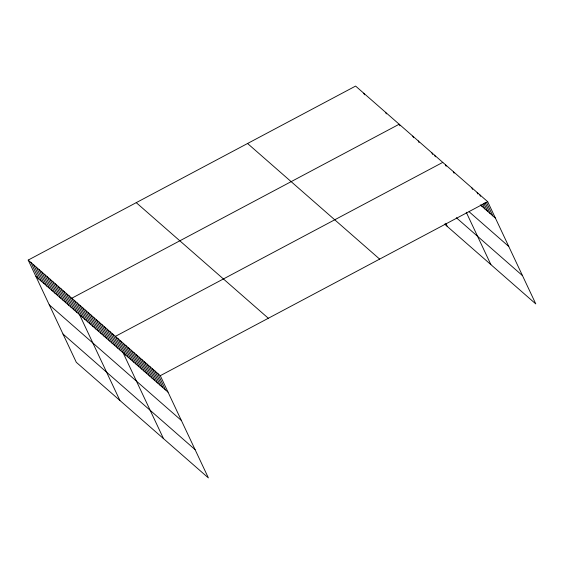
<?xml version="1.0" encoding="UTF-8"?>
<svg xmlns="http://www.w3.org/2000/svg" width="564" height="564" viewBox="0 0 564 564"><rect width="100%" height="100%" fill="white"/><g stroke="black" fill="none" stroke-linecap="round" stroke-linejoin="round"><path stroke-width="0.85" d="M28.2 260.074L160.289 375.68L208.398 477.919L76.309 362.314L28.2 260.074L355.602 86.08L487.691 201.686L535.8 303.925L444.58 224.084M442.782 162.376L115.38 336.37L163.489 438.616M160.289 375.68L487.691 201.686M480.253 204.866L495.439 218.162M469.135 211.782L508.763 246.461M456.325 217.718L522.483 275.627M247.561 143.496L379.642 259.102M136.241 202.652L268.33 318.258M35.955 276.55L168.037 392.156M49.272 304.856L181.361 420.455M62.992 334.015L195.081 449.621M486.52 202.511L492.802 215.85M484.991 202.554L490.158 213.537M479.76 194.749L480.5 196.314M483.827 203.378L487.515 211.225M477.123 192.437L477.863 194.002M482.657 204.203L484.878 208.913M481.494 205.028L482.234 206.6M471.835 187.812L472.576 189.377M453.343 171.625L454.083 173.197M445.419 164.688L446.159 166.26M466.252 212.261L490.891 264.622M434.604 155.227L435.345 156.792M431.883 152.844L432.623 154.409M418.262 140.922L418.996 142.488M412.813 136.15L413.553 137.722M399.932 125.8L399.192 124.228L71.79 298.222L119.899 400.468M445.821 223.33L447.301 226.474M385.572 112.306L386.305 113.879M363.773 93.229L364.513 94.801M157.645 373.368L165.4 389.844M155.001 371.056L162.756 387.531M152.358 368.743L160.113 385.219M149.721 366.431L157.476 382.907M147.077 364.118L154.832 380.594M144.433 361.806L152.188 378.282M141.797 359.494L149.545 375.969M139.153 357.181L146.908 373.657M136.509 354.869L144.264 371.345M133.865 352.556L141.62 369.032M131.229 350.244L138.984 366.72M128.585 347.932L136.34 364.407M125.941 345.619L133.696 362.095M123.304 343.307L131.052 359.783M120.661 340.994L128.416 357.477M118.017 338.682L125.772 355.165M112.652 333.987L120.407 350.463M109.931 331.604L117.679 348.08M107.202 329.221L114.957 345.697M104.481 326.838L112.236 343.314M101.753 324.448L109.508 340.931M99.031 322.065L106.786 338.541M96.31 319.682L104.058 336.158M93.582 317.299L101.337 333.775M90.86 314.916L98.615 331.392M88.132 312.526L95.887 329.009M85.411 310.144L93.166 326.619M82.682 307.761L90.437 324.237M79.961 305.378L87.716 321.854M77.24 302.995L84.988 319.471M74.511 300.605L82.266 317.088M69.062 295.839L76.817 312.315M66.34 293.456L74.095 309.932M63.612 291.073L71.367 307.549M60.891 288.683L68.646 305.159M58.17 286.3L65.917 302.776M55.441 283.918L63.196 300.393M52.72 281.535L60.475 298.011M49.992 279.145L57.747 295.628M47.27 276.762L55.025 293.238M44.549 274.379L52.297 290.855M41.821 271.996L49.576 288.472M39.099 269.613L46.847 286.089M36.371 267.223L44.126 283.706M33.65 264.84L41.405 281.316M30.921 262.457L38.676 278.933"/></g></svg>
